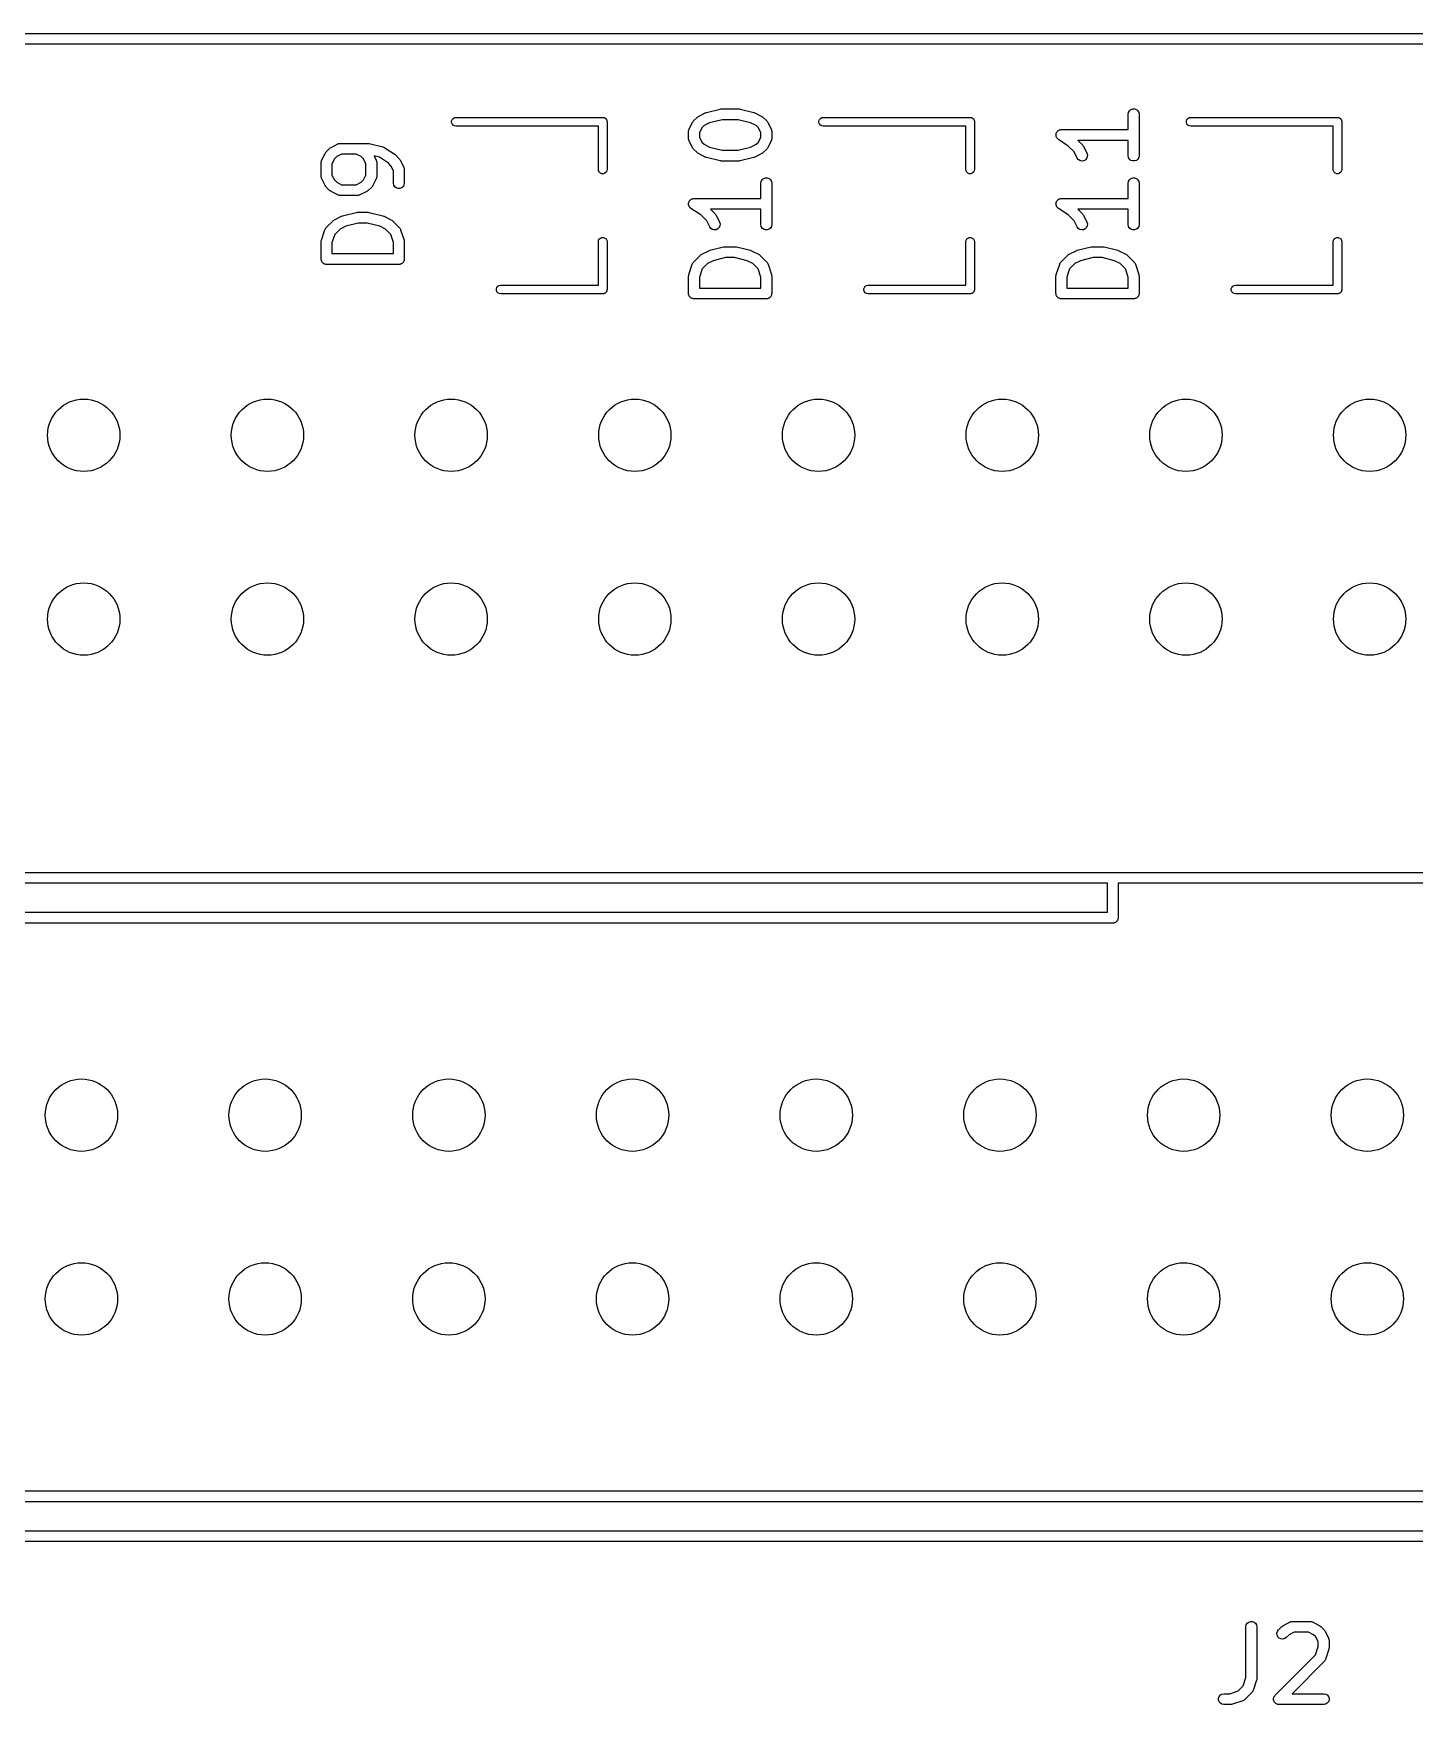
# Model space of a CAD drawing. Extents: x 25 to 125, y -131 to -25.
# Drawn here: x 69.69 to 88.79, y -48.03 to -24.93 of the extents above; entities that cross this region are included whole.
import ezdxf

# ---------------------------------------------------------------- set-up
doc = ezdxf.new("R2010")
doc.units = 0
doc.header["$MEASUREMENT"] = 0
doc.layers.add('BLACK', color=7, linetype='CONTINUOUS')

msp = doc.modelspace()

# ---------------------------------------------------------------- linework, layer by layer
at = {"layer": 'Black'}
for p, q in [((25, -24.925), (125, -24.925)), ((124.925, -25.075), (25.075, -25.075)), ((75.483, -26.115), (75.4964, -26.099)), ((75.4964, -26.099), (75.5145, -26.0886)), ((75.5145, -26.0886), (75.535, -26.085)), ((75.535, -26.085), (77.565, -26.085)), ((77.565, -26.085), (77.5702, -26.0859)), ((77.5702, -26.0859), (77.5754, -26.0859)), ((77.5754, -26.0859), (77.5803, -26.0877)), ((77.5803, -26.0877), (77.5855, -26.0886)), ((77.5855, -26.0886), (77.5901, -26.0912)), ((77.5901, -26.0912), (77.595, -26.093)), ((77.595, -26.093), (77.599, -26.0964)), ((77.599, -26.0964), (77.6036, -26.099)), ((77.6036, -26.099), (77.6069, -26.1031)), ((77.6069, -26.1031), (77.611, -26.1064)), ((78.822, -26.1329), (78.8696, -26.0853)), ((78.8696, -26.0853), (78.8794, -26.0784)), ((78.8794, -26.0784), (78.8891, -26.0713)), ((78.8891, -26.0713), (78.9843, -26.0236)), ((78.9843, -26.0236), (78.9922, -26.0213)), ((78.9922, -26.0213), (78.9997, -26.018)), ((78.9997, -26.018), (79.1901, -25.9703)), ((79.1901, -25.9703), (79.1993, -25.9697)), ((79.1993, -25.9697), (79.2083, -25.9681)), ((79.2083, -25.9681), (79.4464, -25.9681)), ((79.4464, -25.9681), (79.4555, -25.9697)), ((79.4555, -25.9697), (79.4646, -25.9703)), ((79.4646, -25.9703), (79.6551, -26.018)), ((79.6551, -26.018), (79.6626, -26.0213)), ((79.6626, -26.0213), (79.6704, -26.0236)), ((79.6704, -26.0236), (79.7657, -26.0713)), ((79.7657, -26.0713), (79.7753, -26.0784)), ((79.7753, -26.0784), (79.7852, -26.0853)), ((79.7852, -26.0853), (79.8328, -26.1329)), ((80.563, -26.115), (80.5764, -26.099)), ((80.5764, -26.099), (80.5945, -26.0886)), ((80.5945, -26.0886), (80.615, -26.085)), ((80.615, -26.085), (82.645, -26.085)), ((82.645, -26.085), (82.6502, -26.0859)), ((82.6502, -26.0859), (82.6554, -26.0859)), ((82.6554, -26.0859), (82.6603, -26.0877)), ((82.6603, -26.0877), (82.6655, -26.0886)), ((82.6655, -26.0886), (82.6701, -26.0912)), ((82.6701, -26.0912), (82.675, -26.093)), ((82.675, -26.093), (82.679, -26.0964)), ((82.679, -26.0964), (82.6836, -26.099)), ((82.6836, -26.099), (82.6869, -26.1031)), ((82.6869, -26.1031), (82.691, -26.1064)), ((84.8324, -26.0431), (84.8369, -26.0174)), ((84.8324, -26.2538), (84.8324, -26.0431)), ((84.8369, -26.0174), (84.8499, -25.9949)), ((84.8499, -25.9949), (84.8699, -25.9781)), ((84.8699, -25.9781), (84.8944, -25.9692)), ((84.8944, -25.9692), (84.9204, -25.9692)), ((84.9204, -25.9692), (84.9449, -25.9781)), ((84.9449, -25.9781), (84.9648, -25.9949)), ((84.9648, -25.9949), (84.9779, -26.0174)), ((84.9779, -26.0174), (84.9824, -26.0431)), ((84.9824, -26.0431), (84.9824, -26.6145)), ((85.643, -26.115), (85.6564, -26.099)), ((85.6564, -26.099), (85.6745, -26.0886)), ((85.6745, -26.0886), (85.695, -26.085)), ((85.695, -26.085), (87.725, -26.085)), ((87.725, -26.085), (87.7302, -26.0859)), ((87.7302, -26.0859), (87.7354, -26.0859)), ((87.7354, -26.0859), (87.7403, -26.0877)), ((87.7403, -26.0877), (87.7455, -26.0886)), ((87.7455, -26.0886), (87.7501, -26.0912)), ((87.7501, -26.0912), (87.755, -26.093)), ((87.755, -26.093), (87.759, -26.0964)), ((87.759, -26.0964), (87.7636, -26.099)), ((87.7636, -26.099), (87.7669, -26.1031)), ((87.7669, -26.1031), (87.771, -26.1064)), ((75.4759, -26.1346), (75.483, -26.115)), ((75.4759, -26.1554), (75.4759, -26.1346)), ((75.483, -26.175), (75.4759, -26.1554)), ((75.4964, -26.191), (75.483, -26.175)), ((75.5145, -26.2014), (75.4964, -26.191)), ((75.535, -26.205), (75.5145, -26.2014)), ((77.505, -26.205), (75.535, -26.205)), ((77.505, -26.805), (77.505, -26.205)), ((77.611, -26.1064), (77.6136, -26.111)), ((77.6136, -26.111), (77.617, -26.115)), ((77.617, -26.115), (77.6188, -26.1199)), ((77.6188, -26.1199), (77.6214, -26.1245)), ((77.6214, -26.1245), (77.6223, -26.1297)), ((77.6223, -26.1297), (77.6241, -26.1346)), ((77.6241, -26.1346), (77.6241, -26.1398)), ((77.6241, -26.1398), (77.625, -26.145)), ((77.625, -26.145), (77.625, -26.805)), ((78.7524, -26.2812), (78.7531, -26.2769)), ((78.7524, -26.3764), (78.7524, -26.2812)), ((78.7529, -26.2726), (78.7554, -26.2642)), ((78.7531, -26.2769), (78.7529, -26.2726)), ((78.7554, -26.2642), (78.7569, -26.2555)), ((78.7569, -26.2555), (78.7591, -26.2518)), ((78.7591, -26.2518), (78.7603, -26.2476)), ((78.7603, -26.2476), (78.8079, -26.1524)), ((78.8079, -26.1524), (78.8151, -26.1428)), ((78.8151, -26.1428), (78.822, -26.1329)), ((78.9366, -26.2304), (78.9024, -26.2989)), ((78.9024, -26.2989), (78.9024, -26.3587)), ((78.967, -26.2), (78.9366, -26.2304)), ((79.044, -26.1615), (78.967, -26.2)), ((79.2176, -26.1181), (79.044, -26.1615)), ((79.4372, -26.1181), (79.2176, -26.1181)), ((79.6107, -26.1615), (79.4372, -26.1181)), ((79.6877, -26.2), (79.6107, -26.1615)), ((79.7181, -26.2304), (79.6877, -26.2)), ((79.7524, -26.2989), (79.7181, -26.2304)), ((79.7524, -26.3587), (79.7524, -26.2989)), ((79.8328, -26.1329), (79.8397, -26.1428)), ((79.8397, -26.1428), (79.8468, -26.1524)), ((79.8468, -26.1524), (79.8945, -26.2476)), ((79.8945, -26.2476), (79.8957, -26.2518)), ((79.8957, -26.2518), (79.8979, -26.2555)), ((79.8979, -26.2555), (79.8994, -26.2642)), ((79.8994, -26.2642), (79.9019, -26.2726)), ((79.9019, -26.2726), (79.9016, -26.2769)), ((79.9016, -26.2769), (79.9024, -26.2812)), ((79.9024, -26.2812), (79.9024, -26.3764)), ((80.5559, -26.1346), (80.563, -26.115)), ((80.5559, -26.1554), (80.5559, -26.1346)), ((80.563, -26.175), (80.5559, -26.1554)), ((80.5764, -26.191), (80.563, -26.175)), ((80.5945, -26.2014), (80.5764, -26.191)), ((80.615, -26.205), (80.5945, -26.2014)), ((82.585, -26.205), (80.615, -26.205)), ((82.585, -26.805), (82.585, -26.205)), ((82.691, -26.1064), (82.6936, -26.111)), ((82.6936, -26.111), (82.697, -26.115)), ((82.697, -26.115), (82.6988, -26.1199)), ((82.6988, -26.1199), (82.7014, -26.1245)), ((82.7014, -26.1245), (82.7023, -26.1297)), ((82.7023, -26.1297), (82.7041, -26.1346)), ((82.7041, -26.1346), (82.7041, -26.1398)), ((82.7041, -26.1398), (82.705, -26.145)), ((82.705, -26.145), (82.705, -26.805)), ((83.8325, -26.324), (83.8335, -26.3199)), ((83.8335, -26.3329), (83.8325, -26.324)), ((83.8335, -26.3158), (83.8366, -26.3074)), ((83.8335, -26.3199), (83.8335, -26.3158)), ((83.8335, -26.3418), (83.8335, -26.3329)), ((83.8366, -26.3074), (83.8387, -26.2987)), ((83.8387, -26.2987), (83.841, -26.2952)), ((83.841, -26.2952), (83.8424, -26.2913)), ((83.8424, -26.2913), (83.8482, -26.2845)), ((83.8482, -26.2845), (83.8531, -26.277)), ((83.8531, -26.277), (83.8565, -26.2745)), ((83.8565, -26.2745), (83.8592, -26.2714)), ((83.8592, -26.2714), (83.8669, -26.2669)), ((83.8669, -26.2669), (83.8741, -26.2616)), ((83.8741, -26.2616), (83.8781, -26.2604)), ((83.8781, -26.2604), (83.8817, -26.2583)), ((83.8817, -26.2583), (83.8905, -26.2568)), ((83.8905, -26.2568), (83.8991, -26.2543)), ((83.8991, -26.2543), (83.9033, -26.2545)), ((83.9033, -26.2545), (83.9074, -26.2538)), ((83.9074, -26.2538), (84.8324, -26.2538)), ((85.6359, -26.1346), (85.643, -26.115)), ((85.6359, -26.1554), (85.6359, -26.1346)), ((85.643, -26.175), (85.6359, -26.1554)), ((85.6564, -26.191), (85.643, -26.175)), ((85.6745, -26.2014), (85.6564, -26.191)), ((85.695, -26.205), (85.6745, -26.2014)), ((87.665, -26.205), (85.695, -26.205)), ((87.665, -26.805), (87.665, -26.205)), ((87.771, -26.1064), (87.7736, -26.111)), ((87.7736, -26.111), (87.777, -26.115)), ((87.777, -26.115), (87.7788, -26.1199)), ((87.7788, -26.1199), (87.7814, -26.1245)), ((87.7814, -26.1245), (87.7823, -26.1297)), ((87.7823, -26.1297), (87.7841, -26.1346)), ((87.7841, -26.1346), (87.7841, -26.1398)), ((87.7841, -26.1398), (87.785, -26.145)), ((87.785, -26.145), (87.785, -26.805)), ((73.7351, -26.5713), (73.742, -26.5615)), ((73.742, -26.5615), (73.7896, -26.5139)), ((73.7896, -26.5139), (73.7994, -26.507)), ((73.7994, -26.507), (73.8091, -26.4998)), ((73.8091, -26.4998), (73.9043, -26.4522)), ((73.9043, -26.4522), (73.9085, -26.451)), ((73.9085, -26.451), (73.9122, -26.4488)), ((73.9122, -26.4488), (73.9209, -26.4473)), ((73.9209, -26.4473), (73.9293, -26.4448)), ((73.9293, -26.4448), (73.9336, -26.445)), ((73.9336, -26.445), (73.9379, -26.4443)), ((73.9379, -26.4443), (74.3188, -26.4443)), ((74.3188, -26.4443), (74.3278, -26.4459)), ((74.3278, -26.4459), (74.337, -26.4465)), ((74.337, -26.4465), (74.5275, -26.4941)), ((74.5275, -26.4941), (74.5391, -26.4993)), ((74.5391, -26.4993), (74.5509, -26.5045)), ((74.5509, -26.5045), (74.6937, -26.5997)), ((78.7531, -26.3807), (78.7524, -26.3764)), ((78.7529, -26.385), (78.7531, -26.3807)), ((78.7554, -26.3934), (78.7529, -26.385)), ((78.7569, -26.4021), (78.7554, -26.3934)), ((78.7591, -26.4058), (78.7569, -26.4021)), ((78.7603, -26.41), (78.7591, -26.4058)), ((78.8079, -26.5052), (78.7603, -26.41)), ((78.8151, -26.5149), (78.8079, -26.5052)), ((78.822, -26.5247), (78.8151, -26.5149)), ((78.8696, -26.5723), (78.822, -26.5247)), ((78.9024, -26.3587), (78.9366, -26.4272)), ((78.9366, -26.4272), (78.967, -26.4576)), ((78.967, -26.4576), (79.044, -26.4961)), ((79.044, -26.4961), (79.2176, -26.5395)), ((79.2176, -26.5395), (79.4372, -26.5395)), ((79.4372, -26.5395), (79.6107, -26.4961)), ((79.6107, -26.4961), (79.6877, -26.4576)), ((79.6877, -26.4576), (79.7181, -26.4272)), ((79.7181, -26.4272), (79.7524, -26.3587)), ((79.8328, -26.5247), (79.7852, -26.5723)), ((79.8397, -26.5149), (79.8328, -26.5247)), ((79.8468, -26.5052), (79.8397, -26.5149)), ((79.8945, -26.41), (79.8468, -26.5052)), ((79.8957, -26.4058), (79.8945, -26.41)), ((79.8979, -26.4021), (79.8957, -26.4058)), ((79.8994, -26.3934), (79.8979, -26.4021)), ((79.9019, -26.385), (79.8994, -26.3934)), ((79.9024, -26.3764), (79.9016, -26.3807)), ((79.9016, -26.3807), (79.9019, -26.385)), ((83.8349, -26.3457), (83.8335, -26.3418)), ((83.8354, -26.3499), (83.8349, -26.3457)), ((83.8394, -26.3579), (83.8354, -26.3499)), ((83.8424, -26.3663), (83.8394, -26.3579)), ((83.8451, -26.3695), (83.8424, -26.3663)), ((83.8469, -26.3732), (83.8451, -26.3695)), ((83.8534, -26.3794), (83.8469, -26.3732)), ((83.8592, -26.3863), (83.8534, -26.3794)), ((83.8628, -26.3883), (83.8592, -26.3863)), ((83.8658, -26.3912), (83.8628, -26.3883)), ((84.0025, -26.4823), (83.8658, -26.3912)), ((84.0838, -26.5637), (84.0025, -26.4823)), ((84.126, -26.6481), (84.0838, -26.5637)), ((84.8324, -26.4038), (84.1361, -26.4038)), ((84.1361, -26.4038), (84.1985, -26.4663)), ((84.1985, -26.4663), (84.2054, -26.4761)), ((84.2054, -26.4761), (84.2126, -26.4857)), ((84.2126, -26.4857), (84.2602, -26.581)), ((84.8324, -26.6145), (84.8324, -26.4038)), ((73.6724, -26.7098), (73.6731, -26.7055)), ((73.6724, -26.9002), (73.6724, -26.7098)), ((73.6729, -26.7012), (73.6754, -26.6928)), ((73.6731, -26.7055), (73.6729, -26.7012)), ((73.6754, -26.6928), (73.6769, -26.6841)), ((73.6769, -26.6841), (73.6791, -26.6804)), ((73.6791, -26.6804), (73.6803, -26.6762)), ((73.6803, -26.6762), (73.7279, -26.581)), ((73.7279, -26.581), (73.7351, -26.5713)), ((73.8566, -26.6589), (73.8224, -26.7275)), ((73.8224, -26.7275), (73.8224, -26.8825)), ((73.887, -26.6285), (73.8566, -26.6589)), ((73.9556, -26.5943), (73.887, -26.6285)), ((74.1582, -26.5943), (73.9556, -26.5943)), ((74.2268, -26.6285), (74.1582, -26.5943)), ((74.2572, -26.6589), (74.2268, -26.6285)), ((74.2914, -26.7275), (74.2572, -26.6589)), ((74.2914, -26.8825), (74.2914, -26.7275)), ((74.4785, -26.6365), (74.4044, -26.618)), ((74.4044, -26.618), (74.4335, -26.6762)), ((74.4335, -26.6762), (74.4347, -26.6804)), ((74.4347, -26.6804), (74.4369, -26.6841)), ((74.4369, -26.6841), (74.4384, -26.6928)), ((74.4384, -26.6928), (74.4409, -26.7012)), ((74.4409, -26.7012), (74.4407, -26.7055)), ((74.4407, -26.7055), (74.4414, -26.7098)), ((74.4414, -26.7098), (74.4414, -26.9002)), ((74.6044, -26.7204), (74.4785, -26.6365)), ((74.6381, -26.7542), (74.6044, -26.7204)), ((74.6724, -26.8227), (74.6381, -26.7542)), ((74.6937, -26.5997), (74.6991, -26.6049)), ((74.6991, -26.6049), (74.7052, -26.6091)), ((74.7052, -26.6091), (74.7528, -26.6567)), ((74.7528, -26.6567), (74.7597, -26.6666)), ((74.7597, -26.6666), (74.7668, -26.6762)), ((74.7668, -26.6762), (74.8145, -26.7715)), ((74.8145, -26.7715), (74.8157, -26.7756)), ((74.8157, -26.7756), (74.8179, -26.7793)), ((74.8179, -26.7793), (74.8194, -26.788)), ((74.8194, -26.788), (74.8219, -26.7964)), ((74.8219, -26.7964), (74.8216, -26.8007)), ((78.8794, -26.5792), (78.8696, -26.5723)), ((78.8891, -26.5864), (78.8794, -26.5792)), ((78.9843, -26.634), (78.8891, -26.5864)), ((78.9922, -26.6363), (78.9843, -26.634)), ((78.9997, -26.6397), (78.9922, -26.6363)), ((79.1901, -26.6873), (78.9997, -26.6397)), ((79.1993, -26.6879), (79.1901, -26.6873)), ((79.2083, -26.6895), (79.1993, -26.6879)), ((79.4464, -26.6895), (79.2083, -26.6895)), ((79.4555, -26.6879), (79.4464, -26.6895)), ((79.4646, -26.6873), (79.4555, -26.6879)), ((79.6551, -26.6397), (79.4646, -26.6873)), ((79.6626, -26.6363), (79.6551, -26.6397)), ((79.6704, -26.634), (79.6626, -26.6363)), ((79.7657, -26.5864), (79.6704, -26.634)), ((79.7753, -26.5792), (79.7657, -26.5864)), ((79.7852, -26.5723), (79.7753, -26.5792)), ((84.1415, -26.669), (84.126, -26.6481)), ((84.1633, -26.6833), (84.1415, -26.669)), ((84.1886, -26.6894), (84.1633, -26.6833)), ((84.2145, -26.6864), (84.1886, -26.6894)), ((84.2378, -26.6748), (84.2145, -26.6864)), ((84.2557, -26.6558), (84.2378, -26.6748)), ((84.266, -26.6319), (84.2557, -26.6558)), ((84.2602, -26.581), (84.2676, -26.6059)), ((84.2676, -26.6059), (84.266, -26.6319)), ((84.8369, -26.6402), (84.8324, -26.6145)), ((84.8499, -26.6627), (84.8369, -26.6402)), ((84.8699, -26.6795), (84.8499, -26.6627)), ((84.8944, -26.6884), (84.8699, -26.6795)), ((84.9204, -26.6884), (84.8944, -26.6884)), ((84.9449, -26.6795), (84.9204, -26.6884)), ((84.9648, -26.6627), (84.9449, -26.6795)), ((84.9779, -26.6402), (84.9648, -26.6627)), ((84.9824, -26.6145), (84.9779, -26.6402)), ((73.6731, -26.9045), (73.6724, -26.9002)), ((73.6729, -26.9088), (73.6731, -26.9045)), ((73.6754, -26.9172), (73.6729, -26.9088)), ((73.6769, -26.9259), (73.6754, -26.9172)), ((73.6791, -26.9296), (73.6769, -26.9259)), ((73.6803, -26.9338), (73.6791, -26.9296)), ((73.7279, -27.029), (73.6803, -26.9338)), ((73.8224, -26.8825), (73.8566, -26.951)), ((73.8566, -26.951), (73.887, -26.9815)), ((73.887, -26.9815), (73.9556, -27.0157)), ((73.9556, -27.0157), (74.1582, -27.0157)), ((74.1582, -27.0157), (74.2268, -26.9815)), ((74.2268, -26.9815), (74.2572, -26.951)), ((74.2572, -26.951), (74.2914, -26.8825)), ((74.4335, -26.9338), (74.3859, -27.029)), ((74.4347, -26.9296), (74.4335, -26.9338)), ((74.4369, -26.9259), (74.4347, -26.9296)), ((74.4384, -26.9172), (74.4369, -26.9259)), ((74.4409, -26.9088), (74.4384, -26.9172)), ((74.4414, -26.9002), (74.4407, -26.9045)), ((74.4407, -26.9045), (74.4409, -26.9088)), ((74.6724, -26.9955), (74.6724, -26.8227)), ((74.6769, -27.0211), (74.6724, -26.9955)), ((74.6899, -27.0437), (74.6769, -27.0211)), ((74.8179, -27.0211), (74.8048, -27.0437)), ((74.8224, -26.9955), (74.8179, -27.0211)), ((74.8216, -26.8007), (74.8224, -26.805)), ((74.8224, -26.805), (74.8224, -26.9955)), ((77.5086, -26.8255), (77.505, -26.805)), ((77.519, -26.8436), (77.5086, -26.8255)), ((77.535, -26.857), (77.519, -26.8436)), ((77.5546, -26.8641), (77.535, -26.857)), ((77.5754, -26.8641), (77.5546, -26.8641)), ((77.595, -26.857), (77.5754, -26.8641)), ((77.611, -26.8436), (77.595, -26.857)), ((77.6214, -26.8255), (77.611, -26.8436)), ((77.625, -26.805), (77.6214, -26.8255)), ((79.7524, -26.9955), (79.7569, -26.9698)), ((79.7524, -27.2062), (79.7524, -26.9955)), ((79.7569, -26.9698), (79.7699, -26.9473)), ((79.7699, -26.9473), (79.7899, -26.9305)), ((79.7899, -26.9305), (79.8144, -26.9216)), ((79.8144, -26.9216), (79.8404, -26.9216)), ((79.8404, -26.9216), (79.8649, -26.9305)), ((79.8649, -26.9305), (79.8848, -26.9473)), ((79.8848, -26.9473), (79.8979, -26.9698)), ((79.8979, -26.9698), (79.9024, -26.9955)), ((79.9024, -26.9955), (79.9024, -27.5669)), ((82.5886, -26.8255), (82.585, -26.805)), ((82.599, -26.8436), (82.5886, -26.8255)), ((82.615, -26.857), (82.599, -26.8436)), ((82.6346, -26.8641), (82.615, -26.857)), ((82.6554, -26.8641), (82.6346, -26.8641)), ((82.675, -26.857), (82.6554, -26.8641)), ((82.691, -26.8436), (82.675, -26.857)), ((82.7014, -26.8255), (82.691, -26.8436)), ((82.705, -26.805), (82.7014, -26.8255)), ((84.8324, -26.9955), (84.8369, -26.9698)), ((84.8324, -27.2062), (84.8324, -26.9955)), ((84.8369, -26.9698), (84.8499, -26.9473)), ((84.8499, -26.9473), (84.8699, -26.9305)), ((84.8699, -26.9305), (84.8944, -26.9216)), ((84.8944, -26.9216), (84.9204, -26.9216)), ((84.9204, -26.9216), (84.9449, -26.9305)), ((84.9449, -26.9305), (84.9648, -26.9473)), ((84.9648, -26.9473), (84.9779, -26.9698)), ((84.9779, -26.9698), (84.9824, -26.9955)), ((84.9824, -26.9955), (84.9824, -27.5669)), ((87.6686, -26.8255), (87.665, -26.805)), ((87.679, -26.8436), (87.6686, -26.8255)), ((87.695, -26.857), (87.679, -26.8436)), ((87.7146, -26.8641), (87.695, -26.857)), ((87.7354, -26.8641), (87.7146, -26.8641)), ((87.755, -26.857), (87.7354, -26.8641)), ((87.771, -26.8436), (87.755, -26.857)), ((87.7814, -26.8255), (87.771, -26.8436)), ((87.785, -26.805), (87.7814, -26.8255)), ((73.7351, -27.0387), (73.7279, -27.029)), ((73.742, -27.0485), (73.7351, -27.0387)), ((73.7896, -27.0961), (73.742, -27.0485)), ((73.7994, -27.103), (73.7896, -27.0961)), ((73.8091, -27.1102), (73.7994, -27.103)), ((73.9043, -27.1578), (73.8091, -27.1102)), ((73.9085, -27.159), (73.9043, -27.1578)), ((73.9122, -27.1612), (73.9085, -27.159)), ((73.9209, -27.1627), (73.9122, -27.1612)), ((73.9293, -27.1652), (73.9209, -27.1627)), ((73.9336, -27.165), (73.9293, -27.1652)), ((73.9379, -27.1657), (73.9336, -27.165)), ((74.176, -27.1657), (73.9379, -27.1657)), ((74.1802, -27.165), (74.176, -27.1657)), ((74.1845, -27.1652), (74.1802, -27.165)), ((74.1929, -27.1627), (74.1845, -27.1652)), ((74.2016, -27.1612), (74.1929, -27.1627)), ((74.2053, -27.159), (74.2016, -27.1612)), ((74.2095, -27.1578), (74.2053, -27.159)), ((74.3047, -27.1102), (74.2095, -27.1578)), ((74.3144, -27.103), (74.3047, -27.1102)), ((74.3242, -27.0961), (74.3144, -27.103)), ((74.3718, -27.0485), (74.3242, -27.0961)), ((74.3787, -27.0387), (74.3718, -27.0485)), ((74.3859, -27.029), (74.3787, -27.0387)), ((74.7099, -27.0604), (74.6899, -27.0437)), ((74.7344, -27.0693), (74.7099, -27.0604)), ((74.7604, -27.0693), (74.7344, -27.0693)), ((74.7849, -27.0604), (74.7604, -27.0693)), ((74.8048, -27.0437), (74.7849, -27.0604)), ((78.7566, -27.2598), (78.7587, -27.2511)), ((78.7587, -27.2511), (78.761, -27.2476)), ((78.761, -27.2476), (78.7624, -27.2437)), ((78.7624, -27.2437), (78.7682, -27.2368)), ((78.7682, -27.2368), (78.7731, -27.2294)), ((78.7731, -27.2294), (78.7765, -27.2269)), ((78.7765, -27.2269), (78.7792, -27.2237)), ((78.7792, -27.2237), (78.7869, -27.2193)), ((78.7869, -27.2193), (78.7941, -27.214)), ((78.7941, -27.214), (78.7981, -27.2128)), ((78.7981, -27.2128), (78.8017, -27.2107)), ((78.8017, -27.2107), (78.8105, -27.2092)), ((78.8105, -27.2092), (78.8191, -27.2066)), ((78.8191, -27.2066), (78.8233, -27.2069)), ((78.8233, -27.2069), (78.8274, -27.2062)), ((78.8274, -27.2062), (79.7524, -27.2062)), ((83.8366, -27.2598), (83.8387, -27.2511)), ((83.8387, -27.2511), (83.841, -27.2476)), ((83.841, -27.2476), (83.8424, -27.2437)), ((83.8424, -27.2437), (83.8482, -27.2368)), ((83.8482, -27.2368), (83.8531, -27.2294)), ((83.8531, -27.2294), (83.8565, -27.2269)), ((83.8565, -27.2269), (83.8592, -27.2237)), ((83.8592, -27.2237), (83.8669, -27.2193)), ((83.8669, -27.2193), (83.8741, -27.214)), ((83.8741, -27.214), (83.8781, -27.2128)), ((83.8781, -27.2128), (83.8817, -27.2107)), ((83.8817, -27.2107), (83.8905, -27.2092)), ((83.8905, -27.2092), (83.8991, -27.2066)), ((83.8991, -27.2066), (83.9033, -27.2069)), ((83.9033, -27.2069), (83.9074, -27.2062)), ((83.9074, -27.2062), (84.8324, -27.2062)), ((73.8567, -27.4998), (73.9519, -27.4522)), ((73.9519, -27.4522), (73.9598, -27.4499)), ((73.9598, -27.4499), (73.9673, -27.4465)), ((73.9673, -27.4465), (74.1578, -27.3989)), ((74.1578, -27.3989), (74.1669, -27.3983)), ((74.1669, -27.3983), (74.176, -27.3967)), ((74.176, -27.3967), (74.3188, -27.3967)), ((74.3188, -27.3967), (74.3278, -27.3983)), ((74.3278, -27.3983), (74.337, -27.3989)), ((74.337, -27.3989), (74.5275, -27.4465)), ((74.5275, -27.4465), (74.535, -27.4499)), ((74.535, -27.4499), (74.5428, -27.4522)), ((74.5428, -27.4522), (74.6381, -27.4998)), ((78.7525, -27.2764), (78.7535, -27.2723)), ((78.7535, -27.2853), (78.7525, -27.2764)), ((78.7535, -27.2682), (78.7566, -27.2598)), ((78.7535, -27.2723), (78.7535, -27.2682)), ((78.7535, -27.2942), (78.7535, -27.2853)), ((78.7549, -27.2981), (78.7535, -27.2942)), ((78.7554, -27.3023), (78.7549, -27.2981)), ((78.7594, -27.3103), (78.7554, -27.3023)), ((78.7624, -27.3187), (78.7594, -27.3103)), ((78.7651, -27.3219), (78.7624, -27.3187)), ((78.7669, -27.3256), (78.7651, -27.3219)), ((78.7734, -27.3318), (78.7669, -27.3256)), ((78.7792, -27.3386), (78.7734, -27.3318)), ((78.7828, -27.3407), (78.7792, -27.3386)), ((78.7858, -27.3436), (78.7828, -27.3407)), ((78.9225, -27.4347), (78.7858, -27.3436)), ((79.0038, -27.5161), (78.9225, -27.4347)), ((79.7524, -27.3562), (79.0561, -27.3562)), ((79.0561, -27.3562), (79.1185, -27.4186)), ((79.1185, -27.4186), (79.1254, -27.4285)), ((79.1254, -27.4285), (79.1326, -27.4381)), ((79.1326, -27.4381), (79.1802, -27.5334)), ((79.7524, -27.5669), (79.7524, -27.3562)), ((83.8325, -27.2764), (83.8335, -27.2723)), ((83.8335, -27.2853), (83.8325, -27.2764)), ((83.8335, -27.2682), (83.8366, -27.2598)), ((83.8335, -27.2723), (83.8335, -27.2682)), ((83.8335, -27.2942), (83.8335, -27.2853)), ((83.8349, -27.2981), (83.8335, -27.2942)), ((83.8354, -27.3023), (83.8349, -27.2981)), ((83.8394, -27.3103), (83.8354, -27.3023)), ((83.8424, -27.3187), (83.8394, -27.3103)), ((83.8451, -27.3219), (83.8424, -27.3187)), ((83.8469, -27.3256), (83.8451, -27.3219)), ((83.8534, -27.3318), (83.8469, -27.3256)), ((83.8592, -27.3386), (83.8534, -27.3318)), ((83.8628, -27.3407), (83.8592, -27.3386)), ((83.8658, -27.3436), (83.8628, -27.3407)), ((84.0025, -27.4347), (83.8658, -27.3436)), ((84.0838, -27.5161), (84.0025, -27.4347)), ((84.8324, -27.3562), (84.1361, -27.3562)), ((84.1361, -27.3562), (84.1985, -27.4186)), ((84.1985, -27.4186), (84.2054, -27.4285)), ((84.2054, -27.4285), (84.2126, -27.4381)), ((84.2126, -27.4381), (84.2602, -27.5334)), ((84.8324, -27.5669), (84.8324, -27.3562)), ((73.6762, -27.7813), (73.7238, -27.6384)), ((73.7238, -27.6384), (73.7259, -27.6346)), ((73.7259, -27.6346), (73.727, -27.6304)), ((73.727, -27.6304), (73.7321, -27.6232)), ((73.7321, -27.6232), (73.7363, -27.6155)), ((73.7363, -27.6155), (73.7395, -27.6126)), ((73.7395, -27.6126), (73.742, -27.6091)), ((73.742, -27.6091), (73.8372, -27.5139)), ((73.8606, -27.7027), (73.8224, -27.8172)), ((73.8372, -27.5139), (73.847, -27.507)), ((73.847, -27.507), (73.8567, -27.4998)), ((73.9347, -27.6285), (73.8606, -27.7027)), ((74.0117, -27.59), (73.9347, -27.6285)), ((74.1852, -27.5467), (74.0117, -27.59)), ((74.3096, -27.5467), (74.1852, -27.5467)), ((74.4831, -27.59), (74.3096, -27.5467)), ((74.5601, -27.6285), (74.4831, -27.59)), ((74.6342, -27.7027), (74.5601, -27.6285)), ((74.6724, -27.8172), (74.6342, -27.7027)), ((74.6381, -27.4998), (74.6477, -27.507)), ((74.6477, -27.507), (74.6576, -27.5139)), ((74.6576, -27.5139), (74.7528, -27.6091)), ((74.7528, -27.6091), (74.7553, -27.6127)), ((74.7553, -27.6127), (74.7585, -27.6155)), ((74.7585, -27.6155), (74.7627, -27.6232)), ((74.7627, -27.6232), (74.7677, -27.6304)), ((74.7677, -27.6304), (74.7689, -27.6346)), ((74.7689, -27.6346), (74.7709, -27.6384)), ((74.7709, -27.6384), (74.8185, -27.7813)), ((79.046, -27.6004), (79.0038, -27.5161)), ((79.0615, -27.6214), (79.046, -27.6004)), ((79.0833, -27.6357), (79.0615, -27.6214)), ((79.1086, -27.6418), (79.0833, -27.6357)), ((79.1345, -27.6388), (79.1086, -27.6418)), ((79.1578, -27.6271), (79.1345, -27.6388)), ((79.1757, -27.6082), (79.1578, -27.6271)), ((79.186, -27.5843), (79.1757, -27.6082)), ((79.1802, -27.5334), (79.1876, -27.5583)), ((79.1876, -27.5583), (79.186, -27.5843)), ((79.7569, -27.5926), (79.7524, -27.5669)), ((79.7699, -27.6151), (79.7569, -27.5926)), ((79.7899, -27.6319), (79.7699, -27.6151)), ((79.8144, -27.6408), (79.7899, -27.6319)), ((79.8404, -27.6408), (79.8144, -27.6408)), ((79.8649, -27.6319), (79.8404, -27.6408)), ((79.8848, -27.6151), (79.8649, -27.6319)), ((79.8979, -27.5926), (79.8848, -27.6151)), ((79.9024, -27.5669), (79.8979, -27.5926)), ((84.126, -27.6004), (84.0838, -27.5161)), ((84.1415, -27.6214), (84.126, -27.6004)), ((84.1633, -27.6357), (84.1415, -27.6214)), ((84.1886, -27.6418), (84.1633, -27.6357)), ((84.2145, -27.6388), (84.1886, -27.6418)), ((84.2378, -27.6271), (84.2145, -27.6388)), ((84.2557, -27.6082), (84.2378, -27.6271)), ((84.266, -27.5843), (84.2557, -27.6082)), ((84.2602, -27.5334), (84.2676, -27.5583)), ((84.2676, -27.5583), (84.266, -27.5843)), ((84.8369, -27.5926), (84.8324, -27.5669)), ((84.8499, -27.6151), (84.8369, -27.5926)), ((84.8699, -27.6319), (84.8499, -27.6151)), ((84.8944, -27.6408), (84.8699, -27.6319)), ((84.9204, -27.6408), (84.8944, -27.6408)), ((84.9449, -27.6319), (84.9204, -27.6408)), ((84.9648, -27.6151), (84.9449, -27.6319)), ((84.9779, -27.5926), (84.9648, -27.6151)), ((84.9824, -27.5669), (84.9779, -27.5926)), ((73.6724, -27.805), (73.6745, -27.7932)), ((73.6724, -28.0431), (73.6724, -27.805)), ((73.6745, -27.7932), (73.6762, -27.7813)), ((73.8224, -27.8172), (73.8224, -27.9681)), ((74.6724, -27.9681), (74.6724, -27.8172)), ((74.8185, -27.7813), (74.8203, -27.7932)), ((74.8203, -27.7932), (74.8224, -27.805)), ((74.8224, -27.805), (74.8224, -28.0431)), ((77.505, -27.805), (77.5086, -27.7845)), ((77.505, -28.405), (77.505, -27.805)), ((77.5086, -27.7845), (77.519, -27.7664)), ((77.519, -27.7664), (77.535, -27.753)), ((77.535, -27.753), (77.5546, -27.7459)), ((77.5546, -27.7459), (77.5754, -27.7459)), ((77.5754, -27.7459), (77.595, -27.753)), ((77.595, -27.753), (77.611, -27.7664)), ((77.611, -27.7664), (77.6214, -27.7845)), ((77.6214, -27.7845), (77.625, -27.805)), ((77.625, -27.805), (77.625, -28.465)), ((78.9367, -27.976), (79.0319, -27.9284)), ((79.0319, -27.9284), (79.0398, -27.9261)), ((79.0398, -27.9261), (79.0473, -27.9227)), ((79.0473, -27.9227), (79.2378, -27.8751)), ((79.2378, -27.8751), (79.2469, -27.8744)), ((79.2469, -27.8744), (79.256, -27.8729)), ((79.256, -27.8729), (79.3988, -27.8729)), ((79.3988, -27.8729), (79.4078, -27.8744)), ((79.4078, -27.8744), (79.417, -27.8751)), ((79.417, -27.8751), (79.6075, -27.9227)), ((79.6075, -27.9227), (79.615, -27.9261)), ((79.615, -27.9261), (79.6228, -27.9284)), ((79.6228, -27.9284), (79.7181, -27.976)), ((82.585, -27.805), (82.5886, -27.7845)), ((82.585, -28.405), (82.585, -27.805)), ((82.5886, -27.7845), (82.599, -27.7664)), ((82.599, -27.7664), (82.615, -27.753)), ((82.615, -27.753), (82.6346, -27.7459)), ((82.6346, -27.7459), (82.6554, -27.7459)), ((82.6554, -27.7459), (82.675, -27.753)), ((82.675, -27.753), (82.691, -27.7664)), ((82.691, -27.7664), (82.7014, -27.7845)), ((82.7014, -27.7845), (82.705, -27.805)), ((82.705, -27.805), (82.705, -28.465)), ((84.0167, -27.976), (84.1119, -27.9284)), ((84.1119, -27.9284), (84.1198, -27.9261)), ((84.1198, -27.9261), (84.1273, -27.9227)), ((84.1273, -27.9227), (84.3178, -27.8751)), ((84.3178, -27.8751), (84.3269, -27.8744)), ((84.3269, -27.8744), (84.336, -27.8729)), ((84.336, -27.8729), (84.4788, -27.8729)), ((84.4788, -27.8729), (84.4878, -27.8744)), ((84.4878, -27.8744), (84.497, -27.8751)), ((84.497, -27.8751), (84.6875, -27.9227)), ((84.6875, -27.9227), (84.695, -27.9261)), ((84.695, -27.9261), (84.7028, -27.9284)), ((84.7028, -27.9284), (84.7981, -27.976)), ((87.665, -27.805), (87.6686, -27.7845)), ((87.665, -28.405), (87.665, -27.805)), ((87.6686, -27.7845), (87.679, -27.7664)), ((87.679, -27.7664), (87.695, -27.753)), ((87.695, -27.753), (87.7146, -27.7459)), ((87.7146, -27.7459), (87.7354, -27.7459)), ((87.7354, -27.7459), (87.755, -27.753)), ((87.755, -27.753), (87.771, -27.7664)), ((87.771, -27.7664), (87.7814, -27.7845)), ((87.7814, -27.7845), (87.785, -27.805)), ((87.785, -27.805), (87.785, -28.465)), ((73.6735, -28.0496), (73.6724, -28.0431)), ((73.6735, -28.0561), (73.6735, -28.0496)), ((73.6758, -28.0623), (73.6735, -28.0561)), ((73.6769, -28.0687), (73.6758, -28.0623)), ((73.6802, -28.0744), (73.6769, -28.0687)), ((73.6824, -28.0806), (73.6802, -28.0744)), ((73.6866, -28.0856), (73.6824, -28.0806)), ((73.6899, -28.0913), (73.6866, -28.0856)), ((73.695, -28.0955), (73.6899, -28.0913)), ((73.6992, -28.1005), (73.695, -28.0955)), ((73.7049, -28.1038), (73.6992, -28.1005)), ((73.7099, -28.108), (73.7049, -28.1038)), ((73.716, -28.1103), (73.7099, -28.108)), ((73.7217, -28.1136), (73.716, -28.1103)), ((73.7282, -28.1147), (73.7217, -28.1136)), ((73.7344, -28.117), (73.7282, -28.1147)), ((73.7409, -28.117), (73.7344, -28.117)), ((73.7474, -28.1181), (73.7409, -28.117)), ((74.7474, -28.1181), (73.7474, -28.1181)), ((73.8224, -27.9681), (74.6724, -27.9681)), ((74.7538, -28.117), (74.7474, -28.1181)), ((74.7604, -28.117), (74.7538, -28.117)), ((74.7666, -28.1147), (74.7604, -28.117)), ((74.773, -28.1136), (74.7666, -28.1147)), ((74.7787, -28.1103), (74.773, -28.1136)), ((74.7849, -28.108), (74.7787, -28.1103)), ((74.7899, -28.1038), (74.7849, -28.108)), ((74.7956, -28.1005), (74.7899, -28.1038)), ((74.7998, -28.0955), (74.7956, -28.1005)), ((74.8048, -28.0913), (74.7998, -28.0955)), ((74.8081, -28.0856), (74.8048, -28.0913)), ((74.8123, -28.0806), (74.8081, -28.0856)), ((74.8146, -28.0744), (74.8123, -28.0806)), ((74.8179, -28.0687), (74.8146, -28.0744)), ((74.819, -28.0623), (74.8179, -28.0687)), ((74.8212, -28.0561), (74.819, -28.0623)), ((74.8224, -28.0431), (74.8212, -28.0496)), ((74.8212, -28.0496), (74.8212, -28.0561)), ((78.7562, -28.2575), (78.8038, -28.1146)), ((78.8038, -28.1146), (78.8059, -28.1108)), ((78.8059, -28.1108), (78.807, -28.1066)), ((78.807, -28.1066), (78.8121, -28.0994)), ((78.8121, -28.0994), (78.8163, -28.0917)), ((78.8163, -28.0917), (78.8195, -28.0888)), ((78.8195, -28.0888), (78.822, -28.0853)), ((78.822, -28.0853), (78.9172, -27.9901)), ((78.9406, -28.1788), (78.9024, -28.2934)), ((78.9172, -27.9901), (78.927, -27.9832)), ((78.927, -27.9832), (78.9367, -27.976)), ((79.0147, -28.1047), (78.9406, -28.1788)), ((79.0917, -28.0662), (79.0147, -28.1047)), ((79.2652, -28.0229), (79.0917, -28.0662)), ((79.3896, -28.0229), (79.2652, -28.0229)), ((79.5631, -28.0662), (79.3896, -28.0229)), ((79.6401, -28.1047), (79.5631, -28.0662)), ((79.7142, -28.1788), (79.6401, -28.1047)), ((79.7524, -28.2934), (79.7142, -28.1788)), ((79.7181, -27.976), (79.7277, -27.9832)), ((79.7277, -27.9832), (79.7376, -27.9901)), ((79.7376, -27.9901), (79.8328, -28.0853)), ((79.8328, -28.0853), (79.8353, -28.0888)), ((79.8353, -28.0888), (79.8385, -28.0917)), ((79.8385, -28.0917), (79.8427, -28.0994)), ((79.8427, -28.0994), (79.8477, -28.1066)), ((79.8477, -28.1066), (79.8489, -28.1108)), ((79.8489, -28.1108), (79.8509, -28.1146)), ((79.8509, -28.1146), (79.8985, -28.2575)), ((83.8362, -28.2575), (83.8838, -28.1146)), ((83.8838, -28.1146), (83.8859, -28.1108)), ((83.8859, -28.1108), (83.887, -28.1066)), ((83.887, -28.1066), (83.8921, -28.0994)), ((83.8921, -28.0994), (83.8963, -28.0917)), ((83.8963, -28.0917), (83.8995, -28.0888)), ((83.8995, -28.0888), (83.902, -28.0853)), ((83.902, -28.0853), (83.9972, -27.9901)), ((84.0206, -28.1788), (83.9824, -28.2934)), ((83.9972, -27.9901), (84.007, -27.9832)), ((84.007, -27.9832), (84.0167, -27.976)), ((84.0947, -28.1047), (84.0206, -28.1788)), ((84.1717, -28.0662), (84.0947, -28.1047)), ((84.3452, -28.0229), (84.1717, -28.0662)), ((84.4696, -28.0229), (84.3452, -28.0229)), ((84.6431, -28.0662), (84.4696, -28.0229)), ((84.7201, -28.1047), (84.6431, -28.0662)), ((84.7942, -28.1788), (84.7201, -28.1047)), ((84.8324, -28.2934), (84.7942, -28.1788)), ((84.7981, -27.976), (84.8077, -27.9832)), ((84.8077, -27.9832), (84.8176, -27.9901)), ((84.8176, -27.9901), (84.9128, -28.0853)), ((84.9128, -28.0853), (84.9153, -28.0888)), ((84.9153, -28.0888), (84.9185, -28.0917)), ((84.9185, -28.0917), (84.9227, -28.0994)), ((84.9227, -28.0994), (84.9277, -28.1066)), ((84.9277, -28.1066), (84.9289, -28.1108)), ((84.9289, -28.1108), (84.9309, -28.1146)), ((84.9309, -28.1146), (84.9785, -28.2575)), ((76.1164, -28.419), (76.1345, -28.4086)), ((76.1345, -28.4086), (76.155, -28.405)), ((76.155, -28.405), (77.505, -28.405)), ((78.7524, -28.2812), (78.7545, -28.2693)), ((78.7524, -28.5193), (78.7524, -28.2812)), ((78.7545, -28.2693), (78.7562, -28.2575)), ((78.9024, -28.2934), (78.9024, -28.4443)), ((79.7524, -28.4443), (79.7524, -28.2934)), ((79.8985, -28.2575), (79.9003, -28.2693)), ((79.9003, -28.2693), (79.9024, -28.2812)), ((79.9024, -28.2812), (79.9024, -28.5193)), ((81.1964, -28.419), (81.2145, -28.4086)), ((81.2145, -28.4086), (81.235, -28.405)), ((81.235, -28.405), (82.585, -28.405)), ((83.8324, -28.2812), (83.8345, -28.2693)), ((83.8324, -28.5193), (83.8324, -28.2812)), ((83.8345, -28.2693), (83.8362, -28.2575)), ((83.9824, -28.2934), (83.9824, -28.4443)), ((84.8324, -28.4443), (84.8324, -28.2934)), ((84.9785, -28.2575), (84.9803, -28.2693)), ((84.9803, -28.2693), (84.9824, -28.2812)), ((84.9824, -28.2812), (84.9824, -28.5193)), ((86.2764, -28.419), (86.2945, -28.4086)), ((86.2945, -28.4086), (86.315, -28.405)), ((86.315, -28.405), (87.665, -28.405)), ((76.0959, -28.4546), (76.103, -28.435)), ((76.0959, -28.4754), (76.0959, -28.4546)), ((76.103, -28.495), (76.0959, -28.4754)), ((76.103, -28.435), (76.1164, -28.419)), ((76.1164, -28.511), (76.103, -28.495)), ((76.1345, -28.5214), (76.1164, -28.511)), ((76.155, -28.525), (76.1345, -28.5214)), ((77.565, -28.525), (76.155, -28.525)), ((77.5702, -28.5241), (77.565, -28.525)), ((77.5754, -28.5241), (77.5702, -28.5241)), ((77.5803, -28.5223), (77.5754, -28.5241)), ((77.5855, -28.5214), (77.5803, -28.5223)), ((77.5901, -28.5188), (77.5855, -28.5214)), ((77.595, -28.517), (77.5901, -28.5188)), ((77.599, -28.5136), (77.595, -28.517)), ((77.6036, -28.511), (77.599, -28.5136)), ((77.6069, -28.5069), (77.6036, -28.511)), ((77.611, -28.5036), (77.6069, -28.5069)), ((77.6136, -28.499), (77.611, -28.5036)), ((77.617, -28.495), (77.6136, -28.499)), ((77.6188, -28.4901), (77.617, -28.495)), ((77.6214, -28.4855), (77.6188, -28.4901)), ((77.6223, -28.4803), (77.6214, -28.4855)), ((77.6241, -28.4754), (77.6223, -28.4803)), ((77.625, -28.465), (77.6241, -28.4702)), ((77.6241, -28.4702), (77.6241, -28.4754)), ((78.7535, -28.5257), (78.7524, -28.5193)), ((78.7535, -28.5323), (78.7535, -28.5257)), ((78.7558, -28.5385), (78.7535, -28.5323)), ((78.7569, -28.5449), (78.7558, -28.5385)), ((78.7602, -28.5506), (78.7569, -28.5449)), ((78.7624, -28.5568), (78.7602, -28.5506)), ((78.7666, -28.5618), (78.7624, -28.5568)), ((78.7699, -28.5675), (78.7666, -28.5618)), ((78.775, -28.5717), (78.7699, -28.5675)), ((78.7792, -28.5767), (78.775, -28.5717)), ((78.7849, -28.58), (78.7792, -28.5767)), ((78.7899, -28.5842), (78.7849, -28.58)), ((78.796, -28.5865), (78.7899, -28.5842)), ((78.8017, -28.5898), (78.796, -28.5865)), ((78.8082, -28.5909), (78.8017, -28.5898)), ((78.8144, -28.5931), (78.8082, -28.5909)), ((78.8209, -28.5931), (78.8144, -28.5931)), ((78.8274, -28.5943), (78.8209, -28.5931)), ((79.8274, -28.5943), (78.8274, -28.5943)), ((78.9024, -28.4443), (79.7524, -28.4443)), ((79.8338, -28.5931), (79.8274, -28.5943)), ((79.8404, -28.5931), (79.8338, -28.5931)), ((79.8466, -28.5909), (79.8404, -28.5931)), ((79.853, -28.5898), (79.8466, -28.5909)), ((79.8587, -28.5865), (79.853, -28.5898)), ((79.8649, -28.5842), (79.8587, -28.5865)), ((79.8699, -28.58), (79.8649, -28.5842)), ((79.8756, -28.5767), (79.8699, -28.58)), ((79.8798, -28.5717), (79.8756, -28.5767)), ((79.8848, -28.5675), (79.8798, -28.5717)), ((79.8881, -28.5618), (79.8848, -28.5675)), ((79.8923, -28.5568), (79.8881, -28.5618)), ((79.8946, -28.5506), (79.8923, -28.5568)), ((79.8979, -28.5449), (79.8946, -28.5506)), ((79.899, -28.5385), (79.8979, -28.5449)), ((79.9012, -28.5323), (79.899, -28.5385)), ((79.9024, -28.5193), (79.9012, -28.5257)), ((79.9012, -28.5257), (79.9012, -28.5323)), ((81.1759, -28.4546), (81.183, -28.435)), ((81.1759, -28.4754), (81.1759, -28.4546)), ((81.183, -28.495), (81.1759, -28.4754)), ((81.183, -28.435), (81.1964, -28.419)), ((81.1964, -28.511), (81.183, -28.495)), ((81.2145, -28.5214), (81.1964, -28.511)), ((81.235, -28.525), (81.2145, -28.5214)), ((82.645, -28.525), (81.235, -28.525)), ((82.6502, -28.5241), (82.645, -28.525)), ((82.6554, -28.5241), (82.6502, -28.5241)), ((82.6603, -28.5223), (82.6554, -28.5241)), ((82.6655, -28.5214), (82.6603, -28.5223)), ((82.6701, -28.5188), (82.6655, -28.5214)), ((82.675, -28.517), (82.6701, -28.5188)), ((82.679, -28.5136), (82.675, -28.517)), ((82.6836, -28.511), (82.679, -28.5136)), ((82.6869, -28.5069), (82.6836, -28.511)), ((82.691, -28.5036), (82.6869, -28.5069)), ((82.6936, -28.499), (82.691, -28.5036)), ((82.697, -28.495), (82.6936, -28.499)), ((82.6988, -28.4901), (82.697, -28.495)), ((82.7014, -28.4855), (82.6988, -28.4901)), ((82.7023, -28.4803), (82.7014, -28.4855)), ((82.7041, -28.4754), (82.7023, -28.4803)), ((82.705, -28.465), (82.7041, -28.4702)), ((82.7041, -28.4702), (82.7041, -28.4754)), ((83.8335, -28.5257), (83.8324, -28.5193)), ((83.8335, -28.5323), (83.8335, -28.5257)), ((83.8358, -28.5385), (83.8335, -28.5323)), ((83.8369, -28.5449), (83.8358, -28.5385)), ((83.8402, -28.5506), (83.8369, -28.5449)), ((83.8424, -28.5568), (83.8402, -28.5506)), ((83.8466, -28.5618), (83.8424, -28.5568)), ((83.8499, -28.5675), (83.8466, -28.5618)), ((83.855, -28.5717), (83.8499, -28.5675)), ((83.8592, -28.5767), (83.855, -28.5717)), ((83.8649, -28.58), (83.8592, -28.5767)), ((83.8699, -28.5842), (83.8649, -28.58)), ((83.876, -28.5865), (83.8699, -28.5842)), ((83.8817, -28.5898), (83.876, -28.5865)), ((83.8882, -28.5909), (83.8817, -28.5898)), ((83.8944, -28.5931), (83.8882, -28.5909)), ((83.9009, -28.5931), (83.8944, -28.5931)), ((83.9074, -28.5943), (83.9009, -28.5931)), ((84.9074, -28.5943), (83.9074, -28.5943)), ((83.9824, -28.4443), (84.8324, -28.4443)), ((84.9138, -28.5931), (84.9074, -28.5943)), ((84.9204, -28.5931), (84.9138, -28.5931)), ((84.9266, -28.5909), (84.9204, -28.5931)), ((84.933, -28.5898), (84.9266, -28.5909)), ((84.9387, -28.5865), (84.933, -28.5898)), ((84.9449, -28.5842), (84.9387, -28.5865)), ((84.9499, -28.58), (84.9449, -28.5842)), ((84.9556, -28.5767), (84.9499, -28.58)), ((84.9598, -28.5717), (84.9556, -28.5767)), ((84.9648, -28.5675), (84.9598, -28.5717)), ((84.9681, -28.5618), (84.9648, -28.5675)), ((84.9723, -28.5568), (84.9681, -28.5618)), ((84.9746, -28.5506), (84.9723, -28.5568)), ((84.9779, -28.5449), (84.9746, -28.5506)), ((84.979, -28.5385), (84.9779, -28.5449)), ((84.9812, -28.5323), (84.979, -28.5385)), ((84.9824, -28.5193), (84.9812, -28.5257)), ((84.9812, -28.5257), (84.9812, -28.5323)), ((86.2559, -28.4546), (86.263, -28.435)), ((86.2559, -28.4754), (86.2559, -28.4546)), ((86.263, -28.495), (86.2559, -28.4754)), ((86.263, -28.435), (86.2764, -28.419)), ((86.2764, -28.511), (86.263, -28.495)), ((86.2945, -28.5214), (86.2764, -28.511)), ((86.315, -28.525), (86.2945, -28.5214)), ((87.725, -28.525), (86.315, -28.525)), ((87.7302, -28.5241), (87.725, -28.525)), ((87.7354, -28.5241), (87.7302, -28.5241)), ((87.7403, -28.5223), (87.7354, -28.5241)), ((87.7455, -28.5214), (87.7403, -28.5223)), ((87.7501, -28.5188), (87.7455, -28.5214)), ((87.755, -28.517), (87.7501, -28.5188)), ((87.759, -28.5136), (87.755, -28.517)), ((87.7636, -28.511), (87.759, -28.5136)), ((87.7669, -28.5069), (87.7636, -28.511)), ((87.771, -28.5036), (87.7669, -28.5069)), ((87.7736, -28.499), (87.771, -28.5036)), ((87.777, -28.495), (87.7736, -28.499)), ((87.7788, -28.4901), (87.777, -28.495)), ((87.7814, -28.4855), (87.7788, -28.4901)), ((87.7823, -28.4803), (87.7814, -28.4855)), ((87.7841, -28.4754), (87.7823, -28.4803)), ((87.785, -28.465), (87.7841, -28.4702)), ((87.7841, -28.4702), (87.7841, -28.4754)), ((57.658, -36.523), (116.078, -36.523)), ((84.543, -36.673), (57.8414, -36.673)), ((84.543, -37.073), (84.543, -36.673)), ((84.693, -36.673), (84.693, -37.148)), ((89.043, -36.673), (84.693, -36.673)), ((58.2487, -37.073), (84.543, -37.073)), ((84.6787, -37.1905), (84.6755, -37.1962)), ((84.683, -37.1855), (84.6787, -37.1905)), ((84.6852, -37.1793), (84.683, -37.1855)), ((84.6885, -37.1737), (84.6852, -37.1793)), ((84.6896, -37.1672), (84.6885, -37.1737)), ((84.6919, -37.161), (84.6896, -37.1672)), ((84.693, -37.148), (84.6919, -37.1545)), ((84.6919, -37.1545), (84.6919, -37.161)), ((84.618, -37.223), (58.293, -37.223)), ((84.6245, -37.2219), (84.618, -37.223)), ((84.631, -37.2219), (84.6245, -37.2219)), ((84.6372, -37.2196), (84.631, -37.2219)), ((84.6437, -37.2185), (84.6372, -37.2196)), ((84.6493, -37.2152), (84.6437, -37.2185)), ((84.6555, -37.213), (84.6493, -37.2152)), ((84.6605, -37.2087), (84.6555, -37.213)), ((84.6662, -37.2055), (84.6605, -37.2087)), ((84.6704, -37.2004), (84.6662, -37.2055)), ((84.6755, -37.1962), (84.6704, -37.2004)), ((115.507, -45.223), (58.2487, -45.223)), ((58.293, -45.073), (115.463, -45.073)), ((57.8414, -45.623), (115.899, -45.623)), ((116.078, -45.773), (57.658, -45.773)), ((86.4772, -46.9022), (86.4972, -46.8854)), ((86.4972, -46.8854), (86.5216, -46.8765)), ((86.5216, -46.8765), (86.5477, -46.8765)), ((86.5477, -46.8765), (86.5722, -46.8854)), ((86.5722, -46.8854), (86.5921, -46.9022)), ((86.9773, -46.9309), (87.0726, -46.8833)), ((87.0726, -46.8833), (87.0767, -46.8821)), ((87.0767, -46.8821), (87.0804, -46.8799)), ((87.0804, -46.8799), (87.0891, -46.8784)), ((87.0891, -46.8784), (87.0975, -46.8759)), ((87.0975, -46.8759), (87.1018, -46.8761)), ((87.1018, -46.8761), (87.1061, -46.8754)), ((87.1061, -46.8754), (87.3442, -46.8754)), ((87.3442, -46.8754), (87.3484, -46.8761)), ((87.3484, -46.8761), (87.3528, -46.8759)), ((87.3528, -46.8759), (87.3612, -46.8784)), ((87.3612, -46.8784), (87.3698, -46.8799)), ((87.3698, -46.8799), (87.3736, -46.8821)), ((87.3736, -46.8821), (87.3777, -46.8833)), ((87.3777, -46.8833), (87.473, -46.9309)), ((86.4597, -46.9504), (86.4642, -46.9247)), ((86.4597, -47.6525), (86.4597, -46.9504)), ((86.4642, -46.9247), (86.4772, -46.9022)), ((86.5921, -46.9022), (86.6051, -46.9247)), ((86.6051, -46.9247), (86.6097, -46.9504)), ((86.6097, -46.9504), (86.6097, -47.6647)), ((86.8885, -47.0391), (86.8953, -47.0139)), ((86.8908, -47.065), (86.8885, -47.0391)), ((86.9018, -47.0886), (86.8908, -47.065)), ((86.8953, -47.0139), (86.9102, -46.9926)), ((86.9202, -47.1071), (86.9018, -47.0886)), ((86.9102, -46.9926), (86.9578, -46.945)), ((86.9438, -47.1181), (86.9202, -47.1071)), ((86.9698, -47.1203), (86.9438, -47.1181)), ((86.9578, -46.945), (86.9677, -46.9381)), ((86.9677, -46.9381), (86.9773, -46.9309)), ((86.9949, -47.1136), (86.9698, -47.1203)), ((87.0163, -47.0987), (86.9949, -47.1136)), ((87.0553, -47.0596), (87.0163, -47.0987)), ((87.1238, -47.0254), (87.0553, -47.0596)), ((87.3265, -47.0254), (87.1238, -47.0254)), ((87.395, -47.0596), (87.3265, -47.0254)), ((87.4254, -47.09), (87.395, -47.0596)), ((87.4597, -47.1586), (87.4254, -47.09)), ((87.473, -46.9309), (87.4826, -46.9381)), ((87.4826, -46.9381), (87.4925, -46.945)), ((87.4925, -46.945), (87.5401, -46.9926)), ((87.5401, -46.9926), (87.547, -47.0024)), ((87.547, -47.0024), (87.5541, -47.0121)), ((87.5541, -47.0121), (87.6017, -47.1073)), ((87.6017, -47.1073), (87.603, -47.1115)), ((87.603, -47.1115), (87.6051, -47.1152)), ((87.6051, -47.1152), (87.6067, -47.1239)), ((87.6067, -47.1239), (87.6092, -47.1323)), ((86.8626, -47.8973), (87.4215, -47.3384)), ((87.4215, -47.3384), (87.4597, -47.2239)), ((87.4597, -47.2239), (87.4597, -47.1586)), ((87.6058, -47.2598), (87.5582, -47.4027)), ((87.6076, -47.2479), (87.6058, -47.2598)), ((87.6097, -47.2361), (87.6076, -47.2479)), ((87.6092, -47.1323), (87.6089, -47.1366)), ((87.6089, -47.1366), (87.6097, -47.1409)), ((87.6097, -47.1409), (87.6097, -47.2361)), ((87.5401, -47.432), (87.0967, -47.8754)), ((87.5426, -47.4284), (87.5401, -47.432)), ((87.5458, -47.4256), (87.5426, -47.4284)), ((87.55, -47.4179), (87.5458, -47.4256)), ((87.555, -47.4106), (87.55, -47.4179)), ((87.5561, -47.4065), (87.555, -47.4106)), ((87.5582, -47.4027), (87.5561, -47.4065)), ((86.3513, -47.8372), (86.4215, -47.767)), ((86.4215, -47.767), (86.4597, -47.6525)), ((86.6058, -47.6884), (86.5582, -47.8312)), ((86.6076, -47.6765), (86.6058, -47.6884)), ((86.6097, -47.6647), (86.6076, -47.6765)), ((86.0799, -47.9374), (86.0888, -47.9129)), ((86.0799, -47.9634), (86.0799, -47.9374)), ((86.0888, -47.9879), (86.0799, -47.9634)), ((86.0888, -47.9129), (86.1055, -47.8929)), ((86.1055, -48.0078), (86.0888, -47.9879)), ((86.1055, -47.8929), (86.1281, -47.8799)), ((86.1281, -48.0209), (86.1055, -48.0078)), ((86.1281, -47.8799), (86.1537, -47.8754)), ((86.1537, -48.0254), (86.1281, -48.0209)), ((86.1537, -47.8754), (86.2368, -47.8754)), ((86.249, -48.0254), (86.1537, -48.0254)), ((86.2368, -47.8754), (86.3513, -47.8372)), ((86.2608, -48.0233), (86.249, -48.0254)), ((86.2727, -48.0215), (86.2608, -48.0233)), ((86.4155, -47.9739), (86.2727, -48.0215)), ((86.4193, -47.9719), (86.4155, -47.9739)), ((86.4235, -47.9707), (86.4193, -47.9719)), ((86.4307, -47.9657), (86.4235, -47.9707)), ((86.4384, -47.9615), (86.4307, -47.9657)), ((86.4413, -47.9583), (86.4384, -47.9615)), ((86.4448, -47.9558), (86.4413, -47.9583)), ((86.5401, -47.8606), (86.4448, -47.9558)), ((86.5426, -47.857), (86.5401, -47.8606)), ((86.5458, -47.8541), (86.5426, -47.857)), ((86.55, -47.8464), (86.5458, -47.8541)), ((86.555, -47.8392), (86.55, -47.8464)), ((86.5561, -47.835), (86.555, -47.8392)), ((86.5582, -47.8312), (86.5561, -47.835)), ((86.8409, -47.9438), (86.8418, -47.9407)), ((86.8418, -47.9536), (86.8409, -47.9438)), ((86.8418, -47.9374), (86.8451, -47.9281)), ((86.8418, -47.9407), (86.8418, -47.9374)), ((86.8418, -47.9634), (86.8418, -47.9536)), ((86.8429, -47.9665), (86.8418, -47.9634)), ((86.8432, -47.9698), (86.8429, -47.9665)), ((86.8473, -47.9787), (86.8432, -47.9698)), ((86.8451, -47.9281), (86.8476, -47.9187)), ((86.8507, -47.9879), (86.8473, -47.9787)), ((86.8476, -47.9187), (86.8495, -47.916)), ((86.8495, -47.916), (86.8507, -47.9129)), ((86.8507, -47.9129), (86.857, -47.9054)), ((86.8528, -47.9904), (86.8507, -47.9879)), ((86.8542, -47.9934), (86.8528, -47.9904)), ((86.8611, -48.0003), (86.8542, -47.9934)), ((86.857, -47.9054), (86.8626, -47.8973)), ((86.8674, -48.0078), (86.8611, -48.0003)), ((86.8703, -48.0095), (86.8674, -48.0078)), ((86.8726, -48.0118), (86.8703, -48.0095)), ((86.8815, -48.016), (86.8726, -48.0118)), ((86.89, -48.0209), (86.8815, -48.016)), ((86.8932, -48.0214), (86.89, -48.0209)), ((86.8962, -48.0228), (86.8932, -48.0214)), ((86.906, -48.0237), (86.8962, -48.0228)), ((86.9156, -48.0254), (86.906, -48.0237)), ((87.5347, -48.0254), (86.9156, -48.0254)), ((87.0967, -47.8754), (87.5347, -47.8754)), ((87.5347, -47.8754), (87.5603, -47.8799)), ((87.5603, -48.0209), (87.5347, -48.0254)), ((87.5603, -47.8799), (87.5829, -47.8929)), ((87.5829, -48.0078), (87.5603, -48.0209)), ((87.5829, -47.8929), (87.5996, -47.9129)), ((87.5996, -47.9879), (87.5829, -48.0078)), ((87.5996, -47.9129), (87.6085, -47.9374)), ((87.6085, -47.9634), (87.5996, -47.9879)), ((87.6085, -47.9374), (87.6085, -47.9634))]:
    msp.add_line(p, q, dxfattribs=at)
for centre in [(70.3897, -30.48), (70.3897, -30.48), (72.9297, -30.48), (72.9297, -30.48), (75.4697, -30.48), (75.4697, -30.48), (78.0097, -30.48), (78.0097, -30.48), (80.5498, -30.48), (80.5498, -30.48), (83.0897, -30.48), (83.0897, -30.48), (85.6298, -30.48), (85.6298, -30.48), (88.1697, -30.48), (88.1697, -30.48), (70.3897, -33.02), (70.3897, -33.02), (72.9297, -33.02), (72.9297, -33.02), (75.4697, -33.02), (75.4697, -33.02), (78.0097, -33.02), (78.0097, -33.02), (80.5498, -33.02), (80.5498, -33.02), (83.0897, -33.02), (83.0897, -33.02), (85.6298, -33.02), (85.6298, -33.02), (88.1697, -33.02), (88.1697, -33.02), (70.358, -39.878), (70.358, -39.878), (72.898, -39.878), (72.898, -39.878), (75.438, -39.878), (75.438, -39.878), (77.978, -39.878), (77.978, -39.878), (80.518, -39.878), (80.518, -39.878), (83.058, -39.878), (83.058, -39.878), (85.598, -39.878), (85.598, -39.878), (88.138, -39.878), (88.138, -39.878), (70.358, -42.418), (70.358, -42.418), (72.898, -42.418), (72.898, -42.418), (75.438, -42.418), (75.438, -42.418), (77.978, -42.418), (77.978, -42.418), (80.518, -42.418), (80.518, -42.418), (83.058, -42.418), (83.058, -42.418), (85.598, -42.418), (85.598, -42.418), (88.138, -42.418), (88.138, -42.418)]:
    msp.add_circle(centre, 0.5, dxfattribs=at)

doc.saveas('drawing.dxf')
